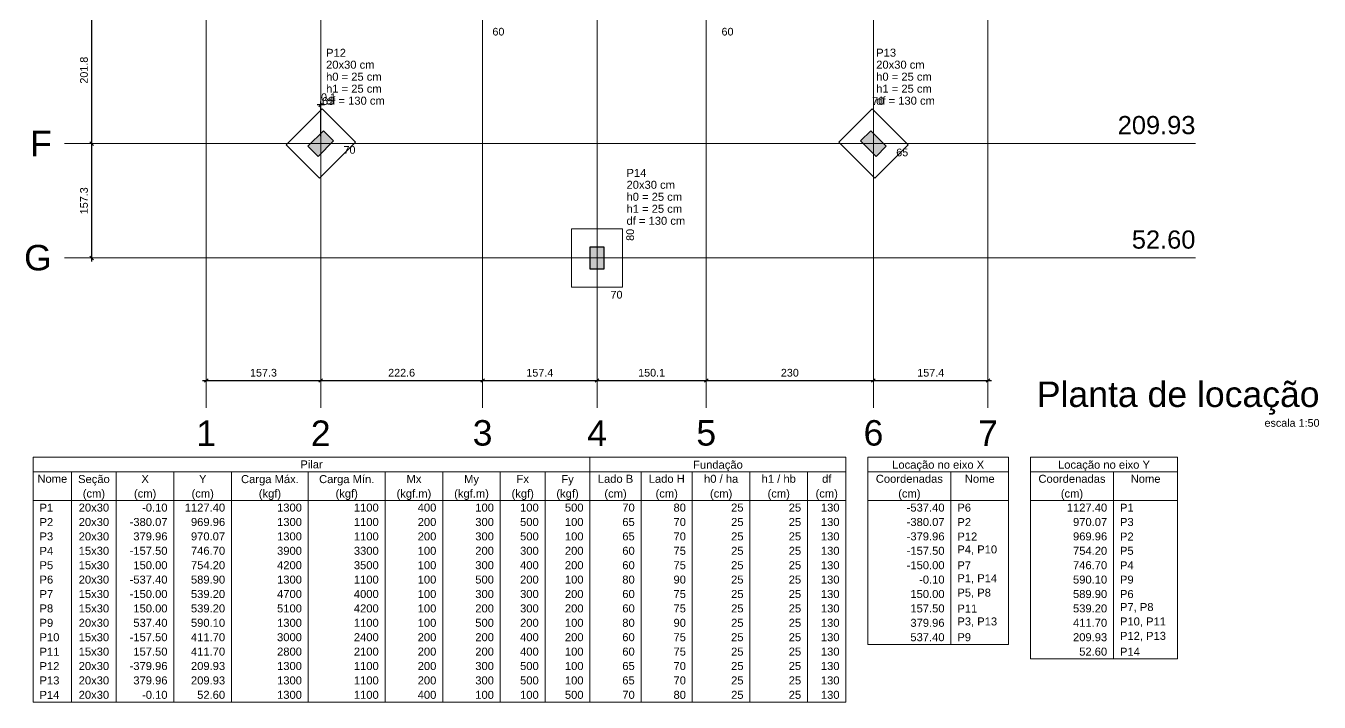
# Model space of a CAD drawing. Header units: millimetres. Extents: x 0 to 619, y -40 to 53.
# Drawn here: x 46.95 to 82.52, y -4.23 to 14.36 of the extents above; entities that cross this region are included whole.
import ezdxf

# ---------------------------------------------------------------- set-up
doc = ezdxf.new("R2010")
doc.units = ezdxf.units.MM
for name, color, linetype, lineweight in [('LC-Cotas', 7, 'Continuous', 5), ('LC-Eixos', 7, 'Continuous', 5), ('LC-Hachuras dos pilares', 9, 'Continuous', 5), ('LC-Seção das fundações', 7, 'Continuous', 5), ('LC-Seção dos pilares', 4, 'Continuous', 30), ('LC-Tabelas', 1, 'Continuous', 20), ('LC-Textos', 3, 'Continuous', 20), ('LC-Textos das tabelas', 5, 'Continuous', 5)]:
    doc.layers.add(name, color=color, linetype=linetype, lineweight=lineweight)
doc.styles.add('Arial', font='arial.ttf')
doc.styles.get("Standard").update_dxf_attribs({"font": 'arial.ttf'})
doc.dimstyles.new('UM_50.000000', dxfattribs={"dimtxt": 0.18, "dimasz": 0.1, "dimexe": 0.1, "dimexo": 0.2, "dimgap": 0, "dimtad": 1, "dimtih": 1, "dimtoh": 1, "dimdec": 1, "dimlfac": 50, "dimzin": 0, "dimdsep": 46, "dimtxsty": 'Standard', "dimblk": 'CLOSED', "dimblk1": 'CLOSED', "dimblk2": 'CLOSED', "dimcen": 0.09, "dimdle": 0.1, "dimadec": 1, "dimazin": 2, "dimtfac": 1, "dimtdec": 4, "dimtofl": 0, "dimtmove": 0, "dimatfit": 3, "dimldrblk": 'CLOSED', "dimfxl": 1, "dimtolj": 1, "dimarcsym": 0})

# ---------------------------------------------------------------- blocks, each defined once
blk = doc.blocks.new('_OBLIQUE')
at = {"color": 0, "linetype": 'ByBlock', "lineweight": -2}
blk.add_line((-0.5, -0.5), (0.5, 0.5), dxfattribs=at)
blk = doc.blocks.new('*D39')
at = {"layer": 'Defpoints', "color": 0, "transparency": 16777216}
for p in [(55.061, 12.186), (55.061, 11.126), (55.063, 11.126)]:
    blk.add_point(p, dxfattribs=at)
at = {"layer": 'LC-Cotas', "color": 0, "lineweight": -2, "transparency": 16777216}
for p, q in [((55.163, 12.186), (54.961, 12.186)), ((55.061, 11.326), (55.061, 12.286)), ((55.063, 11.326), (55.063, 12.286))]:
    blk.add_line(p, q, dxfattribs=at)
at = {"layer": 'LC-Cotas', "color": 0, "lineweight": -2, "transparency": 16777216, "xscale": 0.1, "yscale": 0.1, "zscale": 0.1, "rotation": 180}
blk.add_blockref('_OBLIQUE', (55.061, 12.186), dxfattribs=at)
at = {"layer": 'LC-Cotas', "color": 0, "lineweight": -2, "transparency": 16777216, "xscale": 0.1, "yscale": 0.1, "zscale": 0.1}
blk.add_blockref('_OBLIQUE', (55.063, 12.186), dxfattribs=at)
at = {"layer": 'LC-Cotas', "transparency": 16777216, "insert": (55.275, 12.398), "char_height": 0.2118, "attachment_point": 5, "rotation": 0.0057, "style": 'Arial'}
blk.add_mtext('\\A1;0.1', dxfattribs=at)
blk = doc.blocks.new('*D40')
at = {"layer": 'Defpoints', "color": 0, "transparency": 16777216}
for p in [(48.764, 11.126), (48.764, 11.126), (48.764, 7.979)]:
    blk.add_point(p, dxfattribs=at)
at = {"layer": 'LC-Cotas', "color": 0, "lineweight": -2, "transparency": 16777216}
blk.add_line((48.764, 7.879), (48.764, 11.226), dxfattribs=at)
at = {"layer": 'LC-Cotas', "color": 0, "lineweight": -2, "transparency": 16777216, "xscale": 0.1, "yscale": 0.1, "zscale": 0.1}
for p, rotation in [((48.764, 11.126), 90), ((48.764, 7.979), 270)]:
    blk.add_blockref('_OBLIQUE', p, dxfattribs=dict(at, rotation=rotation))
at = {"layer": 'LC-Cotas', "transparency": 16777216, "insert": (48.552, 9.552), "char_height": 0.2118, "attachment_point": 5, "rotation": 90, "style": 'Arial'}
blk.add_mtext('\\A1;157.3', dxfattribs=at)
blk = doc.blocks.new('*D41')
at = {"layer": 'Defpoints', "color": 0, "transparency": 16777216}
for p in [(48.764, 15.161), (48.764, 15.161), (48.764, 11.126)]:
    blk.add_point(p, dxfattribs=at)
at = {"layer": 'LC-Cotas', "color": 0, "lineweight": -2, "transparency": 16777216}
blk.add_line((48.764, 11.026), (48.764, 15.261), dxfattribs=at)
at = {"layer": 'LC-Cotas', "color": 0, "lineweight": -2, "transparency": 16777216, "xscale": 0.1, "yscale": 0.1, "zscale": 0.1}
for p, rotation in [((48.764, 15.161), 90), ((48.764, 11.126), 270)]:
    blk.add_blockref('_OBLIQUE', p, dxfattribs=dict(at, rotation=rotation))
at = {"layer": 'LC-Cotas', "transparency": 16777216, "insert": (48.552, 13.143), "char_height": 0.2118, "attachment_point": 5, "rotation": 90, "style": 'Arial'}
blk.add_mtext('\\A1;201.8', dxfattribs=at)
blk = doc.blocks.new('*D46')
at = {"layer": 'Defpoints', "color": 0, "transparency": 16777216}
for p in [(51.914, 4.611), (55.061, 4.611), (55.061, 4.611)]:
    blk.add_point(p, dxfattribs=at)
at = {"layer": 'LC-Cotas', "color": 0, "lineweight": -2, "transparency": 16777216}
blk.add_line((51.814, 4.611), (55.161, 4.611), dxfattribs=at)
at = {"layer": 'LC-Cotas', "color": 0, "lineweight": -2, "transparency": 16777216, "xscale": 0.1, "yscale": 0.1, "zscale": 0.1, "rotation": 180}
blk.add_blockref('_OBLIQUE', (51.914, 4.611), dxfattribs=at)
at = {"layer": 'LC-Cotas', "color": 0, "lineweight": -2, "transparency": 16777216, "xscale": 0.1, "yscale": 0.1, "zscale": 0.1}
blk.add_blockref('_OBLIQUE', (55.061, 4.611), dxfattribs=at)
at = {"layer": 'LC-Cotas', "transparency": 16777216, "insert": (53.487, 4.823), "char_height": 0.2118, "attachment_point": 5, "rotation": 0.0057, "style": 'Arial'}
blk.add_mtext('\\A1;157.3', dxfattribs=at)
blk = doc.blocks.new('*D47')
at = {"layer": 'Defpoints', "color": 0, "transparency": 16777216}
for p in [(55.061, 4.611), (59.512, 4.611), (59.512, 4.611)]:
    blk.add_point(p, dxfattribs=at)
at = {"layer": 'LC-Cotas', "color": 0, "lineweight": -2, "transparency": 16777216}
blk.add_line((54.961, 4.611), (59.612, 4.611), dxfattribs=at)
at = {"layer": 'LC-Cotas', "color": 0, "lineweight": -2, "transparency": 16777216, "xscale": 0.1, "yscale": 0.1, "zscale": 0.1, "rotation": 180}
blk.add_blockref('_OBLIQUE', (55.061, 4.611), dxfattribs=at)
at = {"layer": 'LC-Cotas', "color": 0, "lineweight": -2, "transparency": 16777216, "xscale": 0.1, "yscale": 0.1, "zscale": 0.1}
blk.add_blockref('_OBLIQUE', (59.512, 4.611), dxfattribs=at)
at = {"layer": 'LC-Cotas', "transparency": 16777216, "insert": (57.286, 4.823), "char_height": 0.2118, "attachment_point": 5, "rotation": 0.0057, "style": 'Arial'}
blk.add_mtext('\\A1;222.6', dxfattribs=at)
blk = doc.blocks.new('*D48')
at = {"layer": 'Defpoints', "color": 0, "transparency": 16777216}
for p in [(59.512, 4.611), (62.66, 4.611), (62.66, 4.611)]:
    blk.add_point(p, dxfattribs=at)
at = {"layer": 'LC-Cotas', "color": 0, "lineweight": -2, "transparency": 16777216}
blk.add_line((59.412, 4.611), (62.76, 4.611), dxfattribs=at)
at = {"layer": 'LC-Cotas', "color": 0, "lineweight": -2, "transparency": 16777216, "xscale": 0.1, "yscale": 0.1, "zscale": 0.1, "rotation": 180}
blk.add_blockref('_OBLIQUE', (59.512, 4.611), dxfattribs=at)
at = {"layer": 'LC-Cotas', "color": 0, "lineweight": -2, "transparency": 16777216, "xscale": 0.1, "yscale": 0.1, "zscale": 0.1}
blk.add_blockref('_OBLIQUE', (62.66, 4.611), dxfattribs=at)
at = {"layer": 'LC-Cotas', "transparency": 16777216, "insert": (61.086, 4.823), "char_height": 0.2118, "attachment_point": 5, "rotation": 0.0057, "style": 'Arial'}
blk.add_mtext('\\A1;157.4', dxfattribs=at)
blk = doc.blocks.new('*D49')
at = {"layer": 'Defpoints', "color": 0, "transparency": 16777216}
for p in [(62.66, 4.611), (65.662, 4.611), (65.662, 4.611)]:
    blk.add_point(p, dxfattribs=at)
at = {"layer": 'LC-Cotas', "color": 0, "lineweight": -2, "transparency": 16777216}
blk.add_line((62.56, 4.611), (65.762, 4.611), dxfattribs=at)
at = {"layer": 'LC-Cotas', "color": 0, "lineweight": -2, "transparency": 16777216, "xscale": 0.1, "yscale": 0.1, "zscale": 0.1, "rotation": 180}
blk.add_blockref('_OBLIQUE', (62.66, 4.611), dxfattribs=at)
at = {"layer": 'LC-Cotas', "color": 0, "lineweight": -2, "transparency": 16777216, "xscale": 0.1, "yscale": 0.1, "zscale": 0.1}
blk.add_blockref('_OBLIQUE', (65.662, 4.611), dxfattribs=at)
at = {"layer": 'LC-Cotas', "transparency": 16777216, "insert": (64.161, 4.823), "char_height": 0.2118, "attachment_point": 5, "rotation": 0.0057, "style": 'Arial'}
blk.add_mtext('\\A1;150.1', dxfattribs=at)
blk = doc.blocks.new('*D50')
at = {"layer": 'Defpoints', "color": 0, "transparency": 16777216}
for p in [(65.662, 4.611), (70.261, 4.611), (70.261, 4.611)]:
    blk.add_point(p, dxfattribs=at)
at = {"layer": 'LC-Cotas', "color": 0, "lineweight": -2, "transparency": 16777216}
blk.add_line((65.562, 4.611), (70.361, 4.611), dxfattribs=at)
at = {"layer": 'LC-Cotas', "color": 0, "lineweight": -2, "transparency": 16777216, "xscale": 0.1, "yscale": 0.1, "zscale": 0.1, "rotation": 180}
blk.add_blockref('_OBLIQUE', (65.662, 4.611), dxfattribs=at)
at = {"layer": 'LC-Cotas', "color": 0, "lineweight": -2, "transparency": 16777216, "xscale": 0.1, "yscale": 0.1, "zscale": 0.1}
blk.add_blockref('_OBLIQUE', (70.261, 4.611), dxfattribs=at)
at = {"layer": 'LC-Cotas', "transparency": 16777216, "insert": (67.962, 4.823), "char_height": 0.2118, "attachment_point": 5, "rotation": 0.0057, "style": 'Arial'}
blk.add_mtext('\\A1;230', dxfattribs=at)
blk = doc.blocks.new('*D51')
at = {"layer": 'Defpoints', "color": 0, "transparency": 16777216}
for p in [(70.261, 4.611), (73.41, 4.611), (73.41, 4.611)]:
    blk.add_point(p, dxfattribs=at)
at = {"layer": 'LC-Cotas', "color": 0, "lineweight": -2, "transparency": 16777216}
blk.add_line((70.161, 4.611), (73.51, 4.611), dxfattribs=at)
at = {"layer": 'LC-Cotas', "color": 0, "lineweight": -2, "transparency": 16777216, "xscale": 0.1, "yscale": 0.1, "zscale": 0.1, "rotation": 180}
blk.add_blockref('_OBLIQUE', (70.261, 4.611), dxfattribs=at)
at = {"layer": 'LC-Cotas', "color": 0, "lineweight": -2, "transparency": 16777216, "xscale": 0.1, "yscale": 0.1, "zscale": 0.1}
blk.add_blockref('_OBLIQUE', (73.41, 4.611), dxfattribs=at)
at = {"layer": 'LC-Cotas', "transparency": 16777216, "insert": (71.836, 4.823), "char_height": 0.2118, "attachment_point": 5, "rotation": 0.0057, "style": 'Arial'}
blk.add_mtext('\\A1;157.4', dxfattribs=at)

msp = doc.modelspace()

# ---------------------------------------------------------------- hatches: boundary and pattern name
at = {"layer": 'LC-Hachuras dos pilares', "linetype": 'Continuous'}
for points in [[(55.4164, 11.1963), (55.1336, 11.4792), (54.7093, 11.0549), (54.9922, 10.772), (55.4164, 11.1963)], [(70.3322, 10.772), (70.615, 11.0549), (70.1908, 11.4792), (69.9079, 11.1963), (70.3322, 10.772)], [(62.4602, 7.679), (62.8602, 7.679), (62.8602, 8.279), (62.4602, 8.279), (62.4602, 7.679)]]:
    msp.add_hatch(color=256, dxfattribs=at).paths.add_polyline_path(points)

# ---------------------------------------------------------------- linework, layer by layer
at = {"layer": 'LC-Eixos'}
for p, q in [((51.9142, 34.925), (51.9142, 3.8613)), ((55.0607, 34.925), (55.0607, 3.8613)), ((59.5122, 34.925), (59.5122, 3.8613)), ((62.6602, 34.925), (62.6602, 3.8613)), ((65.6622, 34.925), (65.6622, 3.8613)), ((70.2615, 34.925), (70.2615, 3.8613)), ((73.4102, 34.925), (73.4102, 3.8613)), ((48.0142, 11.1256), (79.1142, 11.1256)), ((48.0142, 7.979), (79.1142, 7.979))]:
    msp.add_line(p, q, dxfattribs=at)
at = {"layer": 'LC-Seção das fundações'}
for p, q in [((54.1083, 11.0902), (55.0982, 12.0802)), ((55.0982, 12.0802), (56.0175, 11.161)), ((69.3069, 11.161), (70.2261, 12.0802)), ((70.2261, 12.0802), (71.2161, 11.0902)), ((55.0275, 10.171), (54.1083, 11.0902)), ((56.0175, 11.161), (55.0275, 10.171)), ((70.2968, 10.171), (69.3069, 11.161)), ((71.2161, 11.0902), (70.2968, 10.171)), ((61.9602, 8.779), (63.3602, 8.779)), ((61.9602, 7.179), (61.9602, 8.779)), ((63.3602, 8.779), (63.3602, 7.179)), ((63.3602, 7.179), (61.9602, 7.179))]:
    msp.add_line(p, q, dxfattribs=at)
at = {"layer": 'LC-Seção dos pilares'}
for points in [[(55.4164, 11.1963), (55.1336, 11.4792), (54.7093, 11.0549), (54.9922, 10.772), (55.4164, 11.1963)], [(70.3322, 10.772), (70.615, 11.0549), (70.1908, 11.4792), (69.9079, 11.1963), (70.3322, 10.772)], [(62.4602, 7.679), (62.8602, 7.679), (62.8602, 8.279), (62.4602, 8.279), (62.4602, 7.679)]]:
    msp.add_lwpolyline(points, close=True, dxfattribs=at)
at = {"layer": 'LC-Tabelas'}
for p, q in [((47.1521, 2.4997), (69.5041, 2.4997)), ((47.1521, 2.4997), (47.1521, -4.2323)), ((62.4641, 2.4997), (62.4641, 2.1037)), ((69.5041, 2.4997), (69.5041, -4.2323)), ((69.5041, 2.4997), (69.5041, 2.1037)), ((70.1041, 2.4997), (73.9761, 2.4997)), ((70.1041, 2.4997), (70.1041, -2.6483)), ((73.9761, 2.4997), (73.9761, -2.6483)), ((74.5761, 2.4997), (78.6241, 2.4997)), ((74.5761, 2.4997), (74.5761, -3.0443)), ((78.6241, 2.4997), (78.6241, -3.0443)), ((47.1521, 2.1037), (69.5041, 2.1037)), ((48.2081, 2.1037), (48.2081, -4.2323)), ((49.4401, 2.1037), (49.4401, -4.2323)), ((51.0241, 2.1037), (51.0241, -4.2323)), ((52.6081, 2.1037), (52.6081, -4.2323)), ((54.7201, 2.1037), (54.7201, -4.2323)), ((56.8321, 2.1037), (56.8321, -4.2323)), ((58.4161, 2.1037), (58.4161, -4.2323)), ((60.0001, 2.1037), (60.0001, -4.2323)), ((61.2321, 2.1037), (61.2321, -4.2323)), ((62.4641, 2.1037), (62.4641, -4.2323)), ((63.8721, 2.1037), (63.8721, -4.2323)), ((65.2801, 2.1037), (65.2801, -4.2323)), ((66.8641, 2.1037), (66.8641, -4.2323)), ((68.4481, 2.1037), (68.4481, -4.2323)), ((70.1041, 2.1037), (73.9761, 2.1037)), ((72.3921, 2.1037), (72.3921, -2.6483)), ((74.5761, 2.1037), (78.6241, 2.1037)), ((76.8641, 2.1037), (76.8641, -3.0443)), ((47.1521, 1.3117), (69.5041, 1.3117)), ((70.1041, 1.3117), (73.9761, 1.3117)), ((74.5761, 1.3117), (78.6241, 1.3117)), ((70.1041, -2.6483), (73.9761, -2.6483)), ((74.5761, -3.0443), (78.6241, -3.0443)), ((47.1521, -4.2323), (69.5041, -4.2323))]:
    msp.add_line(p, q, dxfattribs=at)

# ---------------------------------------------------------------- texts
at = {"layer": 'LC-Textos', "line_spacing_factor": 0.798, "style": 'Arial'}
for s, insert, char_height, width, attachment_point in [('60', (60.1122, 14.0929), 0.2118, 0.50832, 9), ('60', (66.4122, 14.0929), 0.2118, 0.50832, 9), ('P12', (55.2082, 13.5106), 0.22, 0.792, 7), ('P13', (70.3362, 13.5106), 0.22, 0.792, 7), ('20x30 cm', (55.2082, 13.1806), 0.22, 2.112, 7), ('20x30 cm', (70.3362, 13.1806), 0.22, 2.112, 7), ('h0 = 25 cm', (55.2082, 12.8506), 0.22, 2.64, 7), ('h0 = 25 cm', (70.3362, 12.8506), 0.22, 2.64, 7), ('h1 = 25 cm', (55.2082, 12.5206), 0.22, 2.64, 7), ('h1 = 25 cm', (70.3362, 12.5206), 0.22, 2.64, 7), ('65', (55.0982, 12.1859), 0.2118, 0.50832, 7), ('df = 130 cm', (55.2082, 12.1906), 0.22, 2.904, 7), ('70', (70.2262, 12.1859), 0.2118, 0.50832, 7), ('df = 130 cm', (70.3362, 12.1906), 0.22, 2.904, 7), ('209.93', (79.1142, 11.376), 0.5, 3.6, 9), ('F', (47.6642, 10.776), 0.7, 0.84, 9), ('70', (56.0172, 10.8429), 0.2118, 0.50832, 9), ('65', (71.2162, 10.7729), 0.2118, 0.50832, 9), ('P14', (63.4702, 10.2086), 0.22, 0.792, 7), ('20x30 cm', (63.4702, 9.8786), 0.22, 2.112, 7), ('h0 = 25 cm', (63.4702, 9.5486), 0.22, 2.64, 7), ('h1 = 25 cm', (63.4702, 9.2186), 0.22, 2.64, 7), ('df = 130 cm', (63.4702, 8.8886), 0.22, 2.904, 7), ('52.60', (79.1142, 8.229), 0.5, 3, 9), ('G', (47.6642, 7.629), 0.7, 0.84, 9), ('70', (63.3602, 6.8609), 0.2118, 0.50832, 9), ('Planta de locação', (82.5284, 3.6668), 0.7, 14.28, 9), ('escala 1:50', (82.5284, 3.3357), 0.2118, 2.79576, 9), ('1', (51.9142, 2.811), 0.7, 0.84, 8), ('2', (55.0612, 2.811), 0.7, 0.84, 8), ('3', (59.5122, 2.811), 0.7, 0.84, 8), ('4', (62.6602, 2.811), 0.7, 0.84, 8), ('5', (65.6622, 2.811), 0.7, 0.84, 8), ('6', (70.2612, 2.811), 0.7, 0.84, 8), ('7', (73.4102, 2.811), 0.7, 0.84, 8)]:
    msp.add_mtext(s, dxfattribs=dict(at, insert=insert, char_height=char_height, width=width, attachment_point=attachment_point))
at = {"layer": 'LC-Textos', "insert": (63.6783, 8.779), "char_height": 0.2118, "width": 0.50832, "attachment_point": 9, "rotation": 90.00021, "line_spacing_factor": 0.798, "style": 'Arial'}
msp.add_mtext('80', dxfattribs=at)
at = {"layer": 'LC-Textos das tabelas', "char_height": 0.22, "line_spacing_factor": 0.798, "style": 'Arial'}
for s, insert, width, attachment_point in [('Pilar', (54.8083, 2.1915), 1.32, 8), ('Fundação', (65.9843, 2.1189), 2.112, 8), ('Locação no eixo X', (72.0403, 2.1189), 4.488, 8), ('Locação no eixo Y', (76.6003, 2.1189), 4.488, 8), ('Nome', (47.6803, 1.7955), 1.056, 8), ('Seção', (48.8243, 1.7229), 1.32, 8), ('X', (50.2323, 1.7955), 0.264, 8), ('Y', (51.8163, 1.7955), 0.264, 8), ('Carga Máx.', (53.6643, 1.7229), 2.64, 8), ('Carga Mín.', (55.7763, 1.7229), 2.64, 8), ('Mx', (57.6243, 1.7955), 0.528, 8), ('My', (59.2083, 1.7229), 0.528, 8), ('Fx', (60.6163, 1.7955), 0.528, 8), ('Fy', (61.8483, 1.7229), 0.528, 8), ('Lado B', (63.1683, 1.7955), 1.584, 8), ('Lado H', (64.5763, 1.7955), 1.584, 8), ('h0 / ha', (66.0723, 1.7955), 1.848, 8), ('h1 / hb', (67.6563, 1.7955), 1.848, 8), ('df', (68.9763, 1.7955), 0.528, 8), ('Coordenadas', (71.2483, 1.7955), 2.904, 8), ('Nome', (73.1843, 1.7955), 1.056, 8), ('Coordenadas', (75.7203, 1.7955), 2.904, 8), ('Nome', (77.7443, 1.7955), 1.056, 8), ('(cm)', (48.8243, 1.3269), 1.056, 8), ('(cm)', (50.2323, 1.3269), 1.056, 8), ('(cm)', (51.8163, 1.3269), 1.056, 8), ('(kgf)', (53.6643, 1.3269), 1.32, 8), ('(kgf)', (55.7763, 1.3269), 1.32, 8), ('(kgf.m)', (57.6243, 1.3269), 1.848, 8), ('(kgf.m)', (59.2083, 1.3269), 1.848, 8), ('(kgf)', (60.6163, 1.3269), 1.32, 8), ('(kgf)', (61.8483, 1.3269), 1.32, 8), ('(cm)', (63.1683, 1.3269), 1.056, 8), ('(cm)', (64.5763, 1.3269), 1.056, 8), ('(cm)', (66.0723, 1.3269), 1.056, 8), ('(cm)', (67.6563, 1.3269), 1.056, 8), ('(cm)', (68.9763, 1.3269), 1.056, 8), ('(cm)', (71.2483, 1.3269), 1.056, 8), ('(cm)', (75.7203, 1.3269), 1.056, 8), ('P1', (47.3283, 1.0035), 0.528, 7), ('20x30', (48.8243, 1.0035), 1.32, 8), ('-0.10', (50.8483, 1.0035), 1.32, 9), ('1127.40', (52.4323, 1.0035), 1.848, 9), ('1300', (54.5443, 1.0035), 1.056, 9), ('1100', (56.6563, 1.0035), 1.056, 9), ('400', (58.2403, 1.0035), 0.792, 9), ('100', (59.8243, 1.0035), 0.792, 9), ('100', (61.0563, 1.0035), 0.792, 9), ('500', (62.2883, 1.0035), 0.792, 9), ('70', (63.6963, 1.0035), 0.528, 9), ('80', (65.1043, 1.0035), 0.528, 9), ('25', (66.6883, 1.0035), 0.528, 9), ('25', (68.2723, 1.0035), 0.528, 9), ('130', (69.3283, 1.0035), 0.792, 9), ('-537.40', (72.2163, 1.0035), 1.848, 9), ('P6', (72.5683, 1.0035), 0.528, 7), ('1127.40', (76.6883, 1.0035), 1.848, 9), ('P1', (77.0403, 1.0035), 0.528, 7), ('P2', (47.3283, 0.6075), 0.528, 7), ('20x30', (48.8243, 0.6075), 1.32, 8), ('-380.07', (50.8483, 0.6075), 1.848, 9), ('969.96', (52.4323, 0.6075), 1.584, 9), ('1300', (54.5443, 0.6075), 1.056, 9), ('1100', (56.6563, 0.6075), 1.056, 9), ('200', (58.2403, 0.6075), 0.792, 9), ('300', (59.8243, 0.6075), 0.792, 9), ('500', (61.0563, 0.6075), 0.792, 9), ('100', (62.2883, 0.6075), 0.792, 9), ('65', (63.6963, 0.6075), 0.528, 9), ('70', (65.1043, 0.6075), 0.528, 9), ('25', (66.6883, 0.6075), 0.528, 9), ('25', (68.2723, 0.6075), 0.528, 9), ('130', (69.3283, 0.6075), 0.792, 9), ('-380.07', (72.2163, 0.6075), 1.848, 9), ('P2', (72.5683, 0.6075), 0.528, 7), ('970.07', (76.6883, 0.6075), 1.584, 9), ('P3', (77.0403, 0.6075), 0.528, 7), ('P3', (47.3283, 0.2115), 0.528, 7), ('20x30', (48.8243, 0.2115), 1.32, 8), ('379.96', (50.8483, 0.2115), 1.584, 9), ('970.07', (52.4323, 0.2115), 1.584, 9), ('1300', (54.5443, 0.2115), 1.056, 9), ('1100', (56.6563, 0.2115), 1.056, 9), ('200', (58.2403, 0.2115), 0.792, 9), ('300', (59.8243, 0.2115), 0.792, 9), ('500', (61.0563, 0.2115), 0.792, 9), ('100', (62.2883, 0.2115), 0.792, 9), ('65', (63.6963, 0.2115), 0.528, 9), ('70', (65.1043, 0.2115), 0.528, 9), ('25', (66.6883, 0.2115), 0.528, 9), ('25', (68.2723, 0.2115), 0.528, 9), ('130', (69.3283, 0.2115), 0.792, 9), ('-379.96', (72.2163, 0.2115), 1.848, 9), ('P12', (72.5683, 0.2115), 0.792, 7), ('969.96', (76.6883, 0.2115), 1.584, 9), ('P2', (77.0403, 0.2115), 0.528, 7), ('P4', (47.3283, -0.1845), 0.528, 7), ('15x30', (48.8243, -0.1845), 1.32, 8), ('-157.50', (50.8483, -0.1845), 1.848, 9), ('746.70', (52.4323, -0.1845), 1.584, 9), ('3900', (54.5443, -0.1845), 1.056, 9), ('3300', (56.6563, -0.1845), 1.056, 9), ('100', (58.2403, -0.1845), 0.792, 9), ('200', (59.8243, -0.1845), 0.792, 9), ('300', (61.0563, -0.1845), 0.792, 9), ('200', (62.2883, -0.1845), 0.792, 9), ('60', (63.6963, -0.1845), 0.528, 9), ('75', (65.1043, -0.1845), 0.528, 9), ('25', (66.6883, -0.1845), 0.528, 9), ('25', (68.2723, -0.1845), 0.528, 9), ('130', (69.3283, -0.1845), 0.792, 9), ('-157.50', (72.2163, -0.1845), 1.848, 9), ('P4, P10', (72.5683, -0.1845), 1.848, 7), ('754.20', (76.6883, -0.1845), 1.584, 9), ('P5', (77.0403, -0.1845), 0.528, 7), ('15x30', (48.8243, -0.5805), 1.32, 8), ('150.00', (50.8483, -0.5805), 1.584, 9), ('754.20', (52.4323, -0.5805), 1.584, 9), ('4200', (54.5443, -0.5805), 1.056, 9), ('3500', (56.6563, -0.5805), 1.056, 9), ('100', (58.2403, -0.5805), 0.792, 9), ('300', (59.8243, -0.5805), 0.792, 9), ('400', (61.0563, -0.5805), 0.792, 9), ('200', (62.2883, -0.5805), 0.792, 9), ('60', (63.6963, -0.5805), 0.528, 9), ('25', (66.6883, -0.5805), 0.528, 9), ('25', (68.2723, -0.5805), 0.528, 9), ('130', (69.3283, -0.5805), 0.792, 9), ('-150.00', (72.2163, -0.5805), 1.848, 9), ('746.70', (76.6883, -0.5805), 1.584, 9), ('P5', (47.3283, -0.5805), 0.528, 7), ('75', (65.1043, -0.5805), 0.528, 9), ('P7', (72.5683, -0.5805), 0.528, 7), ('P4', (77.0403, -0.5805), 0.528, 7), ('P6', (47.3283, -0.9765), 0.528, 7), ('20x30', (48.8243, -0.9765), 1.32, 8), ('-537.40', (50.8483, -0.9765), 1.848, 9), ('589.90', (52.4323, -0.9765), 1.584, 9), ('1300', (54.5443, -0.9765), 1.056, 9), ('1100', (56.6563, -0.9765), 1.056, 9), ('100', (58.2403, -0.9765), 0.792, 9), ('500', (59.8243, -0.9765), 0.792, 9), ('200', (61.0563, -0.9765), 0.792, 9), ('100', (62.2883, -0.9765), 0.792, 9), ('80', (63.6963, -0.9765), 0.528, 9), ('90', (65.1043, -0.9765), 0.528, 9), ('25', (66.6883, -0.9765), 0.528, 9), ('25', (68.2723, -0.9765), 0.528, 9), ('130', (69.3283, -0.9765), 0.792, 9), ('-0.10', (72.2163, -0.9765), 1.32, 9), ('P1, P14', (72.5683, -0.9765), 1.848, 7), ('590.10', (76.6883, -0.9765), 1.584, 9), ('P9', (77.0403, -0.9765), 0.528, 7), ('P7', (47.3283, -1.3725), 0.528, 7), ('15x30', (48.8243, -1.3725), 1.32, 8), ('-150.00', (50.8483, -1.3725), 1.848, 9), ('539.20', (52.4323, -1.3725), 1.584, 9), ('4700', (54.5443, -1.3725), 1.056, 9), ('4000', (56.6563, -1.3725), 1.056, 9), ('100', (58.2403, -1.3725), 0.792, 9), ('300', (59.8243, -1.3725), 0.792, 9), ('300', (61.0563, -1.3725), 0.792, 9), ('200', (62.2883, -1.3725), 0.792, 9), ('60', (63.6963, -1.3725), 0.528, 9), ('75', (65.1043, -1.3725), 0.528, 9), ('25', (66.6883, -1.3725), 0.528, 9), ('25', (68.2723, -1.3725), 0.528, 9), ('130', (69.3283, -1.3725), 0.792, 9), ('150.00', (72.2163, -1.3725), 1.584, 9), ('P5, P8', (72.5683, -1.3725), 1.584, 7), ('589.90', (76.6883, -1.3725), 1.584, 9), ('P6', (77.0403, -1.3725), 0.528, 7), ('P8', (47.3283, -1.7685), 0.528, 7), ('15x30', (48.8243, -1.7685), 1.32, 8), ('150.00', (50.8483, -1.7685), 1.584, 9), ('539.20', (52.4323, -1.7685), 1.584, 9), ('5100', (54.5443, -1.7685), 1.056, 9), ('4200', (56.6563, -1.7685), 1.056, 9), ('100', (58.2403, -1.7685), 0.792, 9), ('200', (59.8243, -1.7685), 0.792, 9), ('300', (61.0563, -1.7685), 0.792, 9), ('200', (62.2883, -1.7685), 0.792, 9), ('60', (63.6963, -1.7685), 0.528, 9), ('75', (65.1043, -1.7685), 0.528, 9), ('25', (66.6883, -1.7685), 0.528, 9), ('25', (68.2723, -1.7685), 0.528, 9), ('130', (69.3283, -1.7685), 0.792, 9), ('157.50', (72.2163, -1.7685), 1.584, 9), ('P11', (72.5683, -1.7685), 0.792, 7), ('539.20', (76.6883, -1.7685), 1.584, 9), ('P7, P8', (77.0403, -1.7685), 1.584, 7), ('P9', (47.3283, -2.1645), 0.528, 7), ('20x30', (48.8243, -2.1645), 1.32, 8), ('537.40', (50.8483, -2.1645), 1.584, 9), ('590.10', (52.4323, -2.1645), 1.584, 9), ('1300', (54.5443, -2.1645), 1.056, 9), ('1100', (56.6563, -2.1645), 1.056, 9), ('100', (58.2403, -2.1645), 0.792, 9), ('500', (59.8243, -2.1645), 0.792, 9), ('200', (61.0563, -2.1645), 0.792, 9), ('100', (62.2883, -2.1645), 0.792, 9), ('80', (63.6963, -2.1645), 0.528, 9), ('90', (65.1043, -2.1645), 0.528, 9), ('25', (66.6883, -2.1645), 0.528, 9), ('25', (68.2723, -2.1645), 0.528, 9), ('130', (69.3283, -2.1645), 0.792, 9), ('379.96', (72.2163, -2.1645), 1.584, 9), ('P3, P13', (72.5683, -2.1645), 1.848, 7), ('411.70', (76.6883, -2.1645), 1.584, 9), ('P10, P11', (77.0403, -2.1645), 2.112, 7), ('P10', (47.3283, -2.5605), 0.792, 7), ('15x30', (48.8243, -2.5605), 1.32, 8), ('-157.50', (50.8483, -2.5605), 1.848, 9), ('411.70', (52.4323, -2.5605), 1.584, 9), ('3000', (54.5443, -2.5605), 1.056, 9), ('2400', (56.6563, -2.5605), 1.056, 9), ('200', (58.2403, -2.5605), 0.792, 9), ('200', (59.8243, -2.5605), 0.792, 9), ('400', (61.0563, -2.5605), 0.792, 9), ('200', (62.2883, -2.5605), 0.792, 9), ('60', (63.6963, -2.5605), 0.528, 9), ('75', (65.1043, -2.5605), 0.528, 9), ('25', (66.6883, -2.5605), 0.528, 9), ('25', (68.2723, -2.5605), 0.528, 9), ('130', (69.3283, -2.5605), 0.792, 9), ('537.40', (72.2163, -2.5605), 1.584, 9), ('P9', (72.5683, -2.5605), 0.528, 7), ('209.93', (76.6883, -2.5605), 1.584, 9), ('P12, P13', (77.0403, -2.5605), 2.112, 7), ('P11', (47.3283, -2.9565), 0.792, 7), ('15x30', (48.8243, -2.9565), 1.32, 8), ('157.50', (50.8483, -2.9565), 1.584, 9), ('411.70', (52.4323, -2.9565), 1.584, 9), ('2800', (54.5443, -2.9565), 1.056, 9), ('2100', (56.6563, -2.9565), 1.056, 9), ('200', (58.2403, -2.9565), 0.792, 9), ('200', (59.8243, -2.9565), 0.792, 9), ('400', (61.0563, -2.9565), 0.792, 9), ('100', (62.2883, -2.9565), 0.792, 9), ('60', (63.6963, -2.9565), 0.528, 9), ('75', (65.1043, -2.9565), 0.528, 9), ('25', (66.6883, -2.9565), 0.528, 9), ('25', (68.2723, -2.9565), 0.528, 9), ('130', (69.3283, -2.9565), 0.792, 9), ('52.60', (76.6883, -2.9565), 1.32, 9), ('P14', (77.0403, -2.9565), 0.792, 7), ('P12', (47.3283, -3.3525), 0.792, 7), ('20x30', (48.8243, -3.3525), 1.32, 8), ('-379.96', (50.8483, -3.3525), 1.848, 9), ('209.93', (52.4323, -3.3525), 1.584, 9), ('1300', (54.5443, -3.3525), 1.056, 9), ('1100', (56.6563, -3.3525), 1.056, 9), ('200', (58.2403, -3.3525), 0.792, 9), ('300', (59.8243, -3.3525), 0.792, 9), ('500', (61.0563, -3.3525), 0.792, 9), ('100', (62.2883, -3.3525), 0.792, 9), ('65', (63.6963, -3.3525), 0.528, 9), ('70', (65.1043, -3.3525), 0.528, 9), ('25', (66.6883, -3.3525), 0.528, 9), ('25', (68.2723, -3.3525), 0.528, 9), ('130', (69.3283, -3.3525), 0.792, 9), ('P13', (47.3283, -3.7485), 0.792, 7), ('20x30', (48.8243, -3.7485), 1.32, 8), ('379.96', (50.8483, -3.7485), 1.584, 9), ('209.93', (52.4323, -3.7485), 1.584, 9), ('1300', (54.5443, -3.7485), 1.056, 9), ('1100', (56.6563, -3.7485), 1.056, 9), ('200', (58.2403, -3.7485), 0.792, 9), ('300', (59.8243, -3.7485), 0.792, 9), ('500', (61.0563, -3.7485), 0.792, 9), ('100', (62.2883, -3.7485), 0.792, 9), ('65', (63.6963, -3.7485), 0.528, 9), ('70', (65.1043, -3.7485), 0.528, 9), ('25', (66.6883, -3.7485), 0.528, 9), ('25', (68.2723, -3.7485), 0.528, 9), ('130', (69.3283, -3.7485), 0.792, 9), ('P14', (47.3283, -4.1445), 0.792, 7), ('20x30', (48.8243, -4.1445), 1.32, 8), ('-0.10', (50.8483, -4.1445), 1.32, 9), ('52.60', (52.4323, -4.1445), 1.32, 9), ('1300', (54.5443, -4.1445), 1.056, 9), ('1100', (56.6563, -4.1445), 1.056, 9), ('400', (58.2403, -4.1445), 0.792, 9), ('100', (59.8243, -4.1445), 0.792, 9), ('100', (61.0563, -4.1445), 0.792, 9), ('500', (62.2883, -4.1445), 0.792, 9), ('70', (63.6963, -4.1445), 0.528, 9), ('80', (65.1043, -4.1445), 0.528, 9), ('25', (66.6883, -4.1445), 0.528, 9), ('25', (68.2723, -4.1445), 0.528, 9), ('130', (69.3283, -4.1445), 0.792, 9)]:
    msp.add_mtext(s, dxfattribs=dict(at, insert=insert, width=width, attachment_point=attachment_point))

# ---------------------------------------------------------------- dimensions: what is measured, and where the dimension line sits
at = {"layer": 'LC-Cotas'}
for base, p1, p2, picture, middle in [((48.7642, 15.161), (48.7642, 11.1256), (48.7642, 15.161), '*D41', (48.5524, 13.1433)), ((48.7642, 11.1256), (48.7642, 7.979), (48.7642, 11.1256), '*D40', (48.5524, 9.5523))]:
    dim = msp.add_linear_dim(base=base, p1=p1, p2=p2, angle=90, dimstyle='UM_50.000000', override={"dimtxt": 0.2118, "dimasz": 0.1, "dimexe": 0.1, "dimexo": 0.2, "dimtad": 1, "dimtih": 0, "dimtoh": 0, "dimdec": 1, "dimlfac": 50, "dimzin": 8, "dimtxsty": 'Arial', "dimblk": 'OBLIQUE', "dimblk1": 'OBLIQUE', "dimblk2": 'OBLIQUE', "dimsah": 1, "dimdle": 0.1, "dimse1": 1, "dimse2": 1, "dimclrt": 256, "dimadec": 1, "dimazin": 3, "dimtmove": 2, "dimldrblk": 'OBLIQUE'}, dxfattribs=at)
    dim.commit()
    dim.dimension.update_dxf_attribs({"geometry": picture, "text_midpoint": middle, "dimtype": 160, "text_rotation": 90})
for base, p1, p2, override, picture, middle in [((55.0607, 12.1861), (55.0629, 11.1256), (55.0607, 11.1256), {"dimtxt": 0.2118, "dimasz": 0.1, "dimexe": 0.1, "dimexo": 0.2, "dimtad": 1, "dimtih": 0, "dimtoh": 0, "dimdec": 1, "dimlfac": 50, "dimzin": 8, "dimtxsty": 'Arial', "dimblk": 'OBLIQUE', "dimblk1": 'OBLIQUE', "dimblk2": 'OBLIQUE', "dimsah": 1, "dimdle": 0.1, "dimse1": 0, "dimse2": 0, "dimclrt": 256, "dimadec": 1, "dimazin": 3, "dimtmove": 2, "dimldrblk": 'OBLIQUE'}, '*D39', (55.2753, 12.3979)), ((55.0607, 4.6113), (51.9142, 4.6113), (55.0607, 4.6113), {"dimtxt": 0.2118, "dimasz": 0.1, "dimexe": 0.1, "dimexo": 0.2, "dimtad": 1, "dimtih": 0, "dimtoh": 0, "dimdec": 1, "dimlfac": 50, "dimzin": 8, "dimtxsty": 'Arial', "dimblk": 'OBLIQUE', "dimblk1": 'OBLIQUE', "dimblk2": 'OBLIQUE', "dimsah": 1, "dimdle": 0.1, "dimse1": 1, "dimse2": 1, "dimclrt": 256, "dimadec": 1, "dimazin": 3, "dimtmove": 2, "dimldrblk": 'OBLIQUE'}, '*D46', (53.4875, 4.8231)), ((59.5122, 4.6113), (55.0607, 4.6113), (59.5122, 4.6113), {"dimtxt": 0.2118, "dimasz": 0.1, "dimexe": 0.1, "dimexo": 0.2, "dimtad": 1, "dimtih": 0, "dimtoh": 0, "dimdec": 1, "dimlfac": 50, "dimzin": 8, "dimtxsty": 'Arial', "dimblk": 'OBLIQUE', "dimblk1": 'OBLIQUE', "dimblk2": 'OBLIQUE', "dimsah": 1, "dimdle": 0.1, "dimse1": 1, "dimse2": 1, "dimclrt": 256, "dimadec": 1, "dimazin": 3, "dimtmove": 2, "dimldrblk": 'OBLIQUE'}, '*D47', (57.2865, 4.8231)), ((62.6602, 4.6113), (59.5122, 4.6113), (62.6602, 4.6113), {"dimtxt": 0.2118, "dimasz": 0.1, "dimexe": 0.1, "dimexo": 0.2, "dimtad": 1, "dimtih": 0, "dimtoh": 0, "dimdec": 1, "dimlfac": 50, "dimzin": 8, "dimtxsty": 'Arial', "dimblk": 'OBLIQUE', "dimblk1": 'OBLIQUE', "dimblk2": 'OBLIQUE', "dimsah": 1, "dimdle": 0.1, "dimse1": 1, "dimse2": 1, "dimclrt": 256, "dimadec": 1, "dimazin": 3, "dimtmove": 2, "dimldrblk": 'OBLIQUE'}, '*D48', (61.0862, 4.8231)), ((65.6622, 4.6113), (62.6602, 4.6113), (65.6622, 4.6113), {"dimtxt": 0.2118, "dimasz": 0.1, "dimexe": 0.1, "dimexo": 0.2, "dimtad": 1, "dimtih": 0, "dimtoh": 0, "dimdec": 1, "dimlfac": 50, "dimzin": 8, "dimtxsty": 'Arial', "dimblk": 'OBLIQUE', "dimblk1": 'OBLIQUE', "dimblk2": 'OBLIQUE', "dimsah": 1, "dimdle": 0.1, "dimse1": 1, "dimse2": 1, "dimclrt": 256, "dimadec": 1, "dimazin": 3, "dimtmove": 2, "dimldrblk": 'OBLIQUE'}, '*D49', (64.1612, 4.8231)), ((70.2615, 4.6113), (65.6622, 4.6113), (70.2615, 4.6113), {"dimtxt": 0.2118, "dimasz": 0.1, "dimexe": 0.1, "dimexo": 0.2, "dimtad": 1, "dimtih": 0, "dimtoh": 0, "dimdec": 1, "dimlfac": 50, "dimzin": 8, "dimtxsty": 'Arial', "dimblk": 'OBLIQUE', "dimblk1": 'OBLIQUE', "dimblk2": 'OBLIQUE', "dimsah": 1, "dimdle": 0.1, "dimse1": 1, "dimse2": 1, "dimclrt": 256, "dimadec": 1, "dimazin": 3, "dimtmove": 2, "dimldrblk": 'OBLIQUE'}, '*D50', (67.9618, 4.8231)), ((73.4102, 4.6113), (70.2615, 4.6113), (73.4102, 4.6113), {"dimtxt": 0.2118, "dimasz": 0.1, "dimexe": 0.1, "dimexo": 0.2, "dimtad": 1, "dimtih": 0, "dimtoh": 0, "dimdec": 1, "dimlfac": 50, "dimzin": 8, "dimtxsty": 'Arial', "dimblk": 'OBLIQUE', "dimblk1": 'OBLIQUE', "dimblk2": 'OBLIQUE', "dimsah": 1, "dimdle": 0.1, "dimse1": 1, "dimse2": 1, "dimclrt": 256, "dimadec": 1, "dimazin": 3, "dimtmove": 2, "dimldrblk": 'OBLIQUE'}, '*D51', (71.8358, 4.8231))]:
    dim = msp.add_linear_dim(base=base, p1=p1, p2=p2, dimstyle='UM_50.000000', override=override, dxfattribs=at)
    dim.commit()
    dim.dimension.update_dxf_attribs({"geometry": picture, "text_midpoint": middle, "dimtype": 160, "text_rotation": 0.00573})

doc.saveas('drawing.dxf')
